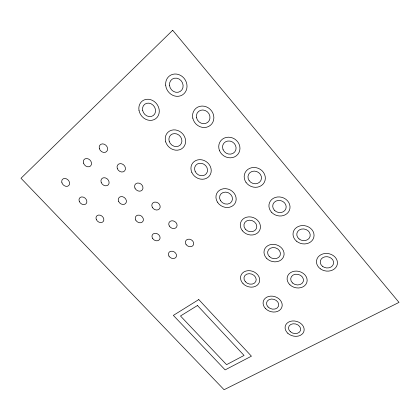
<?xml version="1.0" encoding="UTF-8"?>
<svg xmlns="http://www.w3.org/2000/svg" width="420" height="420" viewBox="0 0 420 420"><rect width="100%" height="100%" fill="white"/><g stroke="black" fill="none" stroke-linecap="round" stroke-linejoin="round"><path stroke-width="0.63" d="M172.688 30.277L21 178.264L224.075 389.723L399 302.395L172.688 30.277M198.781 299.565L173.355 315.389L225.136 369.894L251.422 356.176L198.781 299.565M197.463 305.519L180.484 315.982L226.564 364.66L244.057 355.441L197.463 305.519M289.968 284.849A10.143 8.326 14.8 0 0 306.794 282.576A10.143 8.326 14.8 0 0 294.599 271.183A10.143 8.326 14.8 0 0 289.968 284.849M292.535 282.98A6.484 5.318 14.8 0 0 303.277 281.5A6.484 5.318 14.8 0 0 295.465 274.244A6.484 5.318 14.8 0 0 292.535 282.98M266.511 258.211A10.206 8.599 17.9 0 0 283.589 256.688A10.206 8.599 17.9 0 0 272.039 244.367A10.206 8.599 17.9 0 0 266.511 258.211M269.22 256.415A6.521 5.497 17.9 0 0 280.124 255.413A6.521 5.497 17.9 0 0 272.717 247.559A6.521 5.497 17.9 0 0 269.22 256.415M242.471 230.837A10.285 8.873 22.4 0 0 259.76 230.139A10.285 8.873 22.4 0 0 248.871 216.857A10.285 8.873 22.4 0 0 242.471 230.837M245.311 229.126A6.573 5.67 22.4 0 0 256.352 228.648A6.573 5.67 22.4 0 0 249.365 220.185A6.573 5.67 22.4 0 0 245.311 229.126M217.418 202.099A10.4 9.135 28.6 0 0 234.953 203.459A10.4 9.135 28.6 0 0 225.792 188.669A10.4 9.135 28.6 0 0 217.418 202.099M220.526 200.708A6.647 5.833 28.6 0 0 231.725 201.542A6.647 5.833 28.6 0 0 225.839 192.108A6.647 5.833 28.6 0 0 220.526 200.708M191.84 172.463A10.568 9.361 36.4 0 0 209.359 176.022A10.568 9.361 36.4 0 0 202.052 159.868A10.568 9.361 36.4 0 0 191.84 172.463M195.163 171.444A6.752 5.98 36.3 0 0 206.357 173.68A6.752 5.98 36.3 0 0 201.658 163.37A6.752 5.98 36.3 0 0 195.163 171.444M165.711 141.913A10.799 9.545 44.7 0 0 182.963 147.772A10.799 9.545 44.7 0 0 177.613 130.436A10.799 9.545 44.7 0 0 165.711 141.913M169.202 141.309A6.899 6.095 44.7 0 0 180.233 145.016A6.899 6.095 44.7 0 0 176.778 133.948A6.899 6.095 44.7 0 0 169.202 141.309M139.004 110.413A11.099 9.681 52.1 0 0 155.752 118.666A11.099 9.681 52.1 0 0 152.423 100.364A11.099 9.681 52.1 0 0 139.004 110.413M142.616 110.271A7.088 6.184 52.1 0 0 153.326 115.511A7.088 6.184 52.1 0 0 151.163 103.819A7.088 6.184 52.1 0 0 142.616 110.271M320.402 268.837A10.547 8.799 10.3 0 0 337.334 264.164A10.547 8.799 10.3 0 0 323.127 253.848A10.547 8.799 10.3 0 0 320.402 268.837M322.392 266.243A6.741 5.623 10.3 0 0 333.469 263.902A6.741 5.623 10.3 0 0 324.912 256.83A6.741 5.623 10.3 0 0 322.392 266.243M296.536 241.196A10.595 9.114 13 0 0 313.845 237.2A10.595 9.114 13 0 0 300.221 225.845A10.595 9.114 13 0 0 296.536 241.196M299.05 238.928A6.773 5.822 13 0 0 310.096 236.339A6.773 5.822 13 0 0 301.371 229.11A6.773 5.822 13 0 0 299.05 238.928M271.535 212.242A10.663 9.434 17.4 0 0 289.475 210.158A10.663 9.434 17.4 0 0 277.421 196.985A10.663 9.434 17.4 0 0 271.535 212.242M274.391 210.215A6.809 6.027 17.4 0 0 285.842 208.85A6.809 6.027 17.4 0 0 278.114 200.456A6.809 6.027 17.4 0 0 274.391 210.215M245.999 182.343A10.757 9.744 24.5 0 0 264.29 182.369A10.757 9.744 24.5 0 0 253.984 167.47A10.757 9.744 24.5 0 0 245.999 182.343M249.144 180.626A6.872 6.226 24.5 0 0 260.831 180.6A6.872 6.226 24.5 0 0 254.21 171.103A6.872 6.226 24.5 0 0 249.144 180.626M219.576 150.791A10.91 10.017 35.1 0 0 237.841 154.35A10.91 10.017 35.1 0 0 230.617 137.398A10.91 10.017 35.1 0 0 219.576 150.791M223.083 149.683A6.972 6.4 35.1 0 0 234.759 151.914A6.972 6.4 35.1 0 0 230.108 141.099A6.972 6.4 35.1 0 0 223.083 149.683M192.791 118.115A11.156 10.217 47.3 0 0 210.368 125.344A11.156 10.217 47.3 0 0 206.477 106.895A11.156 10.217 47.3 0 0 192.791 118.115M196.534 117.716A7.13 6.526 47.2 0 0 207.774 122.294A7.13 6.526 47.2 0 0 205.249 110.513A7.13 6.526 47.2 0 0 196.534 117.716M165.669 85.134A11.503 10.342 57 0 0 182.516 94.867A11.503 10.342 57 0 0 180.789 75.516A11.503 10.342 57 0 0 165.669 85.134M169.496 85.229A7.35 6.61 57 0 0 180.275 91.413A7.35 6.61 57 0 0 179.13 79.055A7.35 6.61 57 0 0 169.496 85.229M99.367 148.664A4.657 3.838 47.6 0 0 106.523 151.631A4.657 3.838 47.6 0 0 104.307 144.223A4.657 3.838 47.6 0 0 99.367 148.664M117.306 168.551A4.578 3.796 44.3 0 0 124.514 171.024A4.578 3.796 44.3 0 0 121.931 163.868A4.578 3.796 44.3 0 0 117.306 168.551M134.941 188.066A4.505 3.754 40.7 0 0 142.18 190.066A4.505 3.754 40.7 0 0 139.23 183.178A4.505 3.754 40.7 0 0 134.941 188.066M152.266 207.218A4.447 3.707 37 0 0 159.521 208.761A4.447 3.707 37 0 0 156.214 202.157A4.447 3.707 37 0 0 152.266 207.218M169.307 226.023A4.394 3.649 33.4 0 0 176.547 227.126A4.394 3.649 33.4 0 0 172.893 220.815A4.394 3.649 33.4 0 0 169.307 226.023M186.06 244.487A4.347 3.591 30.1 0 0 193.268 245.165A4.347 3.591 30.1 0 0 189.273 239.164A4.347 3.591 30.1 0 0 186.06 244.487M83.512 163.123A4.557 3.67 46.4 0 0 90.499 166.036A4.557 3.67 46.4 0 0 88.242 158.87A4.557 3.67 46.4 0 0 83.512 163.123M101.215 182.453A4.483 3.633 43.5 0 0 108.245 184.889A4.483 3.633 43.5 0 0 105.63 177.965A4.483 3.633 43.5 0 0 101.215 182.453M118.613 201.427A4.415 3.596 40.3 0 0 125.675 203.406A4.415 3.596 40.3 0 0 122.703 196.733A4.415 3.596 40.3 0 0 118.613 201.427M135.728 220.064A4.358 3.549 37.2 0 0 142.79 221.597A4.358 3.549 37.2 0 0 139.477 215.192A4.358 3.549 37.2 0 0 135.728 220.064M152.554 238.361A4.305 3.497 34.1 0 0 159.6 239.474A4.305 3.497 34.1 0 0 155.951 233.347A4.305 3.497 34.1 0 0 152.554 238.361M168.956 256.095A4.263 3.444 31.1 0 0 175.985 257.245A4.263 3.444 31.1 0 0 172.431 251.239A4.263 3.444 31.1 0 0 168.956 256.095M61.924 182.81A4.421 3.455 45.1 0 0 68.68 185.651A4.421 3.455 45.1 0 0 66.376 178.81A4.421 3.455 45.1 0 0 61.924 182.81M79.291 201.39A4.352 3.418 42.6 0 0 86.079 203.779A4.352 3.418 42.6 0 0 83.428 197.159A4.352 3.418 42.6 0 0 79.291 201.39M96.369 219.639A4.289 3.381 39.9 0 0 103.178 221.597A4.289 3.381 39.9 0 0 100.191 215.203A4.289 3.381 39.9 0 0 96.369 219.639M245.301 281.657A6.269 5.114 20.9 0 0 255.796 281.5A6.269 5.114 20.9 0 0 249.155 273.667A6.269 5.114 20.9 0 0 245.301 281.657M243.049 283.626A9.807 8.006 20.9 0 0 259.266 282.413A9.807 8.006 20.9 0 0 248.005 270.68A9.807 8.006 20.9 0 0 243.049 283.626M268.06 306.973A6.221 4.961 17.9 0 0 278.429 306.332A6.221 4.961 17.9 0 0 271.373 299.035A6.221 4.961 17.9 0 0 268.06 306.973M265.482 308.532A9.739 7.765 17.9 0 0 281.726 307.577A9.739 7.765 17.9 0 0 270.721 296.126A9.739 7.765 17.9 0 0 265.482 308.532M290.278 331.653A6.19 4.809 15.6 0 0 300.489 330.566A6.19 4.809 15.6 0 0 293.039 323.788A6.19 4.809 15.6 0 0 290.278 331.653M287.842 333.291A9.686 7.523 15.6 0 0 303.833 331.632A9.686 7.523 15.6 0 0 292.21 320.995A9.686 7.523 15.6 0 0 287.842 333.291"/></g></svg>
